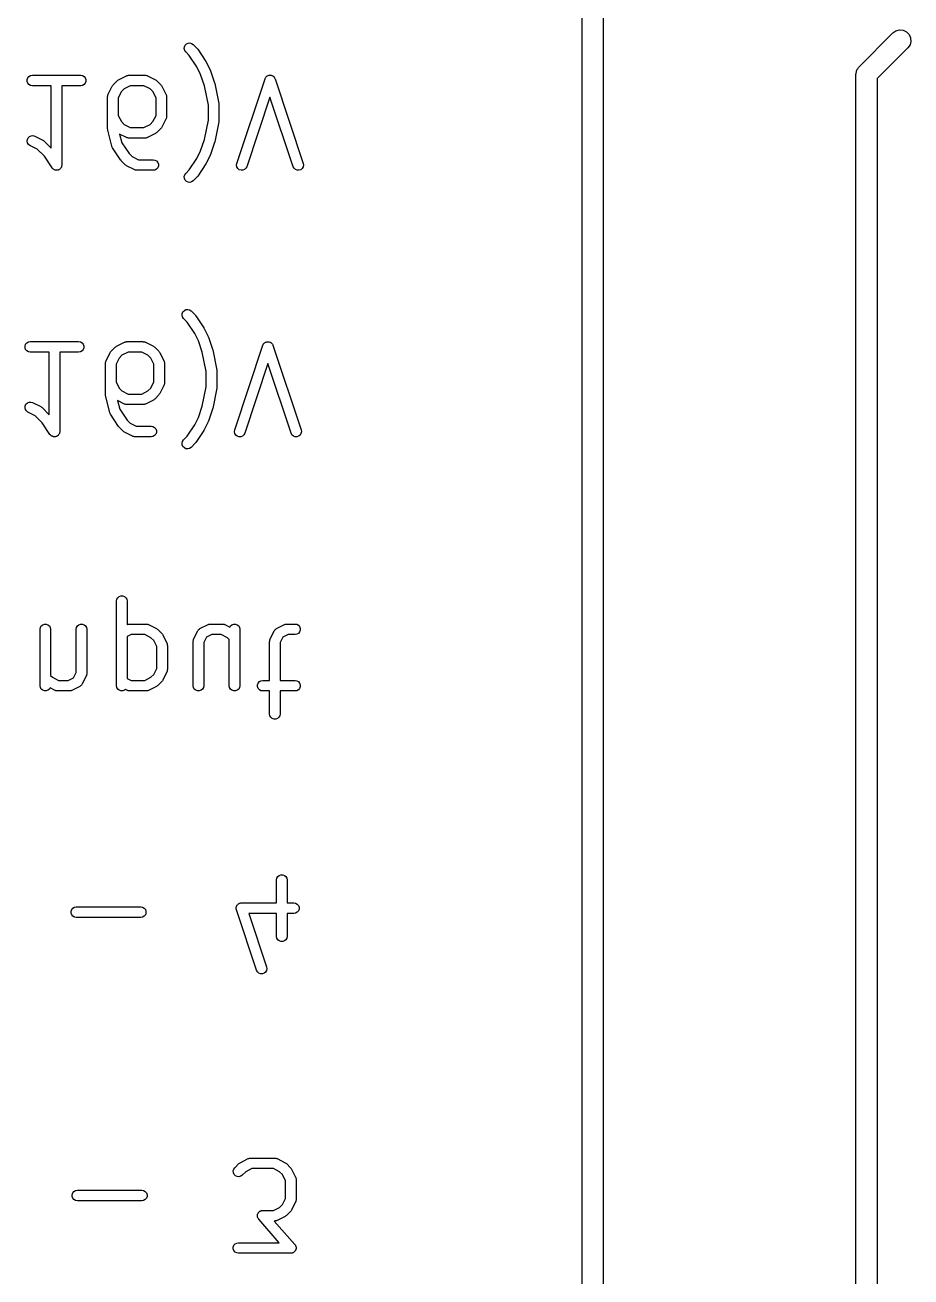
# Model space of a CAD drawing. Extents: x 91.3 to 189.8, y -113.5 to -60.4.
# Drawn here: x 180.8 to 189.18, y -99.11 to -87.27 of the extents above; entities that cross this region are included whole.
import ezdxf

# ---------------------------------------------------------------- set-up
doc = ezdxf.new("R2010")
doc.units = 0
doc.header["$MEASUREMENT"] = 0
doc.layers.add('BLACK', color=7, linetype='CONTINUOUS')

msp = doc.modelspace()

# ---------------------------------------------------------------- linework, layer by layer
at = {"layer": 'Black'}
for p, q in [((186.07, -104.8), (186.07, -68.69)), ((186.27, -68.79), (186.27, -104.7)), ((188.689, -87.6693), (189.009, -87.3493)), ((189.009, -87.3493), (189.038, -87.3294)), ((189.038, -87.3294), (189.071, -87.3204)), ((189.071, -87.3204), (189.106, -87.3234)), ((189.106, -87.3234), (189.137, -87.3381)), ((189.137, -87.3381), (189.162, -87.3626)), ((189.162, -87.3626), (189.177, -87.3941)), ((182.305, -87.4977), (182.307, -87.4804)), ((182.307, -87.4804), (182.314, -87.4647)), ((182.314, -87.4647), (182.327, -87.4524)), ((182.327, -87.4524), (182.342, -87.445)), ((182.342, -87.445), (182.36, -87.4435)), ((182.36, -87.4435), (182.376, -87.448)), ((182.376, -87.448), (182.391, -87.458)), ((182.391, -87.458), (182.429, -87.4961)), ((189.171, -87.4623), (189.151, -87.4907)), ((189.18, -87.4287), (189.171, -87.4623)), ((189.177, -87.3941), (189.18, -87.4287)), ((182.31, -87.5145), (182.305, -87.4977)), ((182.32, -87.5287), (182.31, -87.5145)), ((182.354, -87.5633), (182.32, -87.5287)), ((182.426, -87.6709), (182.354, -87.5633)), ((182.429, -87.4961), (182.432, -87.5001)), ((182.432, -87.5001), (182.435, -87.5037)), ((182.435, -87.5037), (182.511, -87.618)), ((189.151, -87.4907), (188.86, -87.7814)), ((182.461, -87.7411), (182.426, -87.6709)), ((182.511, -87.618), (182.512, -87.6208)), ((182.512, -87.6208), (182.514, -87.6234)), ((182.514, -87.6234), (182.552, -87.6995)), ((182.552, -87.6995), (182.553, -87.703)), ((182.553, -87.703), (182.555, -87.7061)), ((182.555, -87.7061), (182.593, -87.8204)), ((188.664, -87.7187), (188.666, -87.7058)), ((188.666, -87.7058), (188.668, -87.702)), ((188.668, -87.702), (188.669, -87.6977)), ((188.669, -87.6977), (188.677, -87.687)), ((188.677, -87.687), (188.683, -87.6757)), ((188.683, -87.6757), (188.687, -87.6729)), ((188.687, -87.6729), (188.689, -87.6693)), ((180.82, -87.7894), (180.826, -87.7731)), ((180.82, -87.8068), (180.82, -87.7894)), ((180.826, -87.8231), (180.82, -87.8068)), ((180.826, -87.7731), (180.837, -87.7598)), ((180.837, -87.8364), (180.826, -87.8231)), ((180.837, -87.7598), (180.852, -87.7511)), ((180.852, -87.8451), (180.837, -87.8364)), ((180.852, -87.7511), (180.87, -87.7481)), ((180.87, -87.7481), (181.327, -87.7481)), ((181.327, -87.7481), (181.344, -87.7511)), ((181.344, -87.7511), (181.359, -87.7598)), ((181.359, -87.8364), (181.344, -87.8451)), ((181.359, -87.7598), (181.37, -87.7731)), ((181.37, -87.8231), (181.359, -87.8364)), ((181.37, -87.7731), (181.376, -87.7894)), ((181.376, -87.8068), (181.37, -87.8231)), ((181.376, -87.7894), (181.376, -87.8068)), ((181.634, -87.8389), (181.672, -87.8008)), ((181.672, -87.8008), (181.679, -87.7962)), ((181.679, -87.7962), (181.685, -87.7915)), ((181.685, -87.7915), (181.761, -87.7534)), ((181.761, -87.7534), (181.764, -87.7526)), ((181.764, -87.7526), (181.767, -87.7511)), ((181.767, -87.7511), (181.772, -87.7501)), ((181.772, -87.7501), (181.778, -87.7484)), ((181.778, -87.7484), (181.781, -87.7486)), ((181.781, -87.7486), (181.784, -87.7481)), ((181.784, -87.7481), (181.936, -87.7481)), ((181.936, -87.7481), (181.939, -87.7486)), ((181.939, -87.7486), (181.942, -87.7484)), ((181.942, -87.7484), (181.948, -87.7501)), ((181.948, -87.7501), (181.953, -87.7511)), ((181.953, -87.7511), (181.956, -87.7526)), ((181.956, -87.7526), (181.959, -87.7534)), ((181.959, -87.7534), (182.035, -87.7915)), ((182.035, -87.7915), (182.041, -87.7962)), ((182.041, -87.7962), (182.048, -87.8008)), ((182.048, -87.8008), (182.086, -87.8389)), ((182.497, -87.849), (182.461, -87.7411)), ((182.593, -87.8204), (182.594, -87.8235)), ((182.594, -87.8235), (182.595, -87.8264)), ((182.595, -87.8264), (182.633, -88.0169)), ((182.803, -88.5823), (183.07, -87.7823)), ((183.07, -87.7811), (183.071, -87.7797)), ((183.07, -87.7823), (183.07, -87.7811)), ((183.071, -87.7797), (183.074, -87.7735)), ((183.074, -87.7735), (183.078, -87.767)), ((183.078, -87.767), (183.079, -87.7661)), ((183.079, -87.7661), (183.08, -87.7649)), ((183.08, -87.7649), (183.085, -87.7604)), ((183.085, -87.7604), (183.091, -87.7555)), ((183.091, -87.7555), (183.092, -87.755)), ((183.092, -87.755), (183.093, -87.7541)), ((183.093, -87.7541), (183.1, -87.7518)), ((183.1, -87.7518), (183.107, -87.7491)), ((183.107, -87.7491), (183.108, -87.7491)), ((183.108, -87.7491), (183.11, -87.7486)), ((183.11, -87.7486), (183.117, -87.7488)), ((183.117, -87.7488), (183.124, -87.7486)), ((183.124, -87.7486), (183.126, -87.7491)), ((183.126, -87.7491), (183.127, -87.7491)), ((183.127, -87.7491), (183.134, -87.7518)), ((183.134, -87.7518), (183.141, -87.7541)), ((183.141, -87.7541), (183.142, -87.755)), ((183.142, -87.755), (183.143, -87.7555)), ((183.143, -87.7555), (183.149, -87.7604)), ((183.149, -87.7604), (183.155, -87.7649)), ((183.155, -87.7649), (183.155, -87.7661)), ((183.155, -87.7661), (183.156, -87.767)), ((183.156, -87.767), (183.16, -87.7735)), ((183.16, -87.7735), (183.164, -87.7797)), ((183.164, -87.7797), (183.164, -87.7811)), ((183.164, -87.7811), (183.165, -87.7823)), ((183.165, -87.7823), (183.431, -88.5823)), ((188.66, -87.7313), (188.664, -87.7187)), ((188.661, -87.7357), (188.66, -87.7313)), ((188.66, -87.74), (188.661, -87.7357)), ((188.66, -104.7), (188.66, -87.74)), ((188.86, -87.7814), (188.86, -104.8)), ((180.87, -87.8481), (180.852, -87.8451)), ((181.048, -87.8481), (180.87, -87.8481)), ((181.048, -88.4393), (181.048, -87.8481)), ((181.327, -87.8481), (181.148, -87.8481)), ((181.148, -87.8481), (181.148, -88.5981)), ((181.344, -87.8451), (181.327, -87.8481)), ((181.581, -87.9505), (181.582, -87.9476)), ((181.581, -88.2552), (181.581, -87.9505)), ((181.582, -87.9448), (181.583, -87.9391)), ((181.582, -87.9476), (181.582, -87.9448)), ((181.583, -87.9391), (181.584, -87.9334)), ((181.584, -87.9334), (181.586, -87.9309)), ((181.586, -87.9309), (181.587, -87.9281)), ((181.587, -87.9281), (181.625, -87.8519)), ((181.625, -87.8519), (181.63, -87.8455)), ((181.63, -87.8455), (181.634, -87.8389)), ((181.711, -87.9039), (181.681, -87.9623)), ((181.737, -87.8773), (181.711, -87.9039)), ((181.796, -87.8481), (181.737, -87.8773)), ((181.924, -87.8481), (181.796, -87.8481)), ((181.983, -87.8773), (181.924, -87.8481)), ((182.009, -87.9039), (181.983, -87.8773)), ((182.039, -87.9623), (182.009, -87.9039)), ((182.086, -87.8389), (182.09, -87.8455)), ((182.09, -87.8455), (182.095, -87.8519)), ((182.095, -87.8519), (182.133, -87.9281)), ((182.133, -87.9281), (182.134, -87.9309)), ((182.134, -87.9309), (182.136, -87.9334)), ((182.136, -87.9334), (182.137, -87.9391)), ((182.137, -87.9391), (182.138, -87.9448)), ((182.138, -87.9448), (182.138, -87.9476)), ((182.138, -87.9476), (182.139, -87.9505)), ((182.139, -87.9505), (182.139, -88.141)), ((182.534, -88.0316), (182.497, -87.849)), ((181.681, -87.9623), (181.681, -88.1291)), ((182.039, -88.1291), (182.039, -87.9623)), ((182.534, -88.1741), (182.534, -88.0316)), ((182.633, -88.0169), (182.633, -88.0218)), ((182.633, -88.0218), (182.634, -88.0267)), ((182.634, -88.0267), (182.634, -88.179)), ((183.117, -87.9562), (182.898, -88.6139)), ((183.336, -88.6139), (183.117, -87.9562)), ((181.681, -88.1291), (181.711, -88.1875)), ((181.711, -88.1875), (181.737, -88.2141)), ((181.983, -88.2141), (182.009, -88.1875)), ((182.009, -88.1875), (182.039, -88.1291)), ((182.133, -88.1633), (182.095, -88.2395)), ((182.134, -88.1605), (182.133, -88.1633)), ((182.136, -88.1581), (182.134, -88.1605)), ((182.137, -88.1523), (182.136, -88.1581)), ((182.138, -88.1467), (182.137, -88.1523)), ((182.139, -88.141), (182.138, -88.1438)), ((182.138, -88.1438), (182.138, -88.1467)), ((182.497, -88.3567), (182.534, -88.1741)), ((182.633, -88.1889), (182.595, -88.3793)), ((182.634, -88.179), (182.633, -88.1839)), ((182.633, -88.1839), (182.633, -88.1889)), ((181.582, -88.2613), (181.581, -88.2552)), ((181.583, -88.2674), (181.582, -88.2613)), ((181.621, -88.4197), (181.583, -88.2674)), ((181.761, -88.3381), (181.695, -88.305)), ((181.695, -88.305), (181.716, -88.3871)), ((181.737, -88.2141), (181.796, -88.2433)), ((181.796, -88.2433), (181.924, -88.2433)), ((181.924, -88.2433), (181.983, -88.2141)), ((182.035, -88.3), (181.959, -88.3381)), ((182.041, -88.2952), (182.035, -88.3)), ((182.048, -88.2906), (182.041, -88.2952)), ((182.086, -88.2525), (182.048, -88.2906)), ((182.09, -88.2459), (182.086, -88.2525)), ((182.095, -88.2395), (182.09, -88.2459)), ((180.82, -88.3725), (180.822, -88.3553)), ((180.824, -88.3894), (180.82, -88.3725)), ((180.822, -88.3553), (180.829, -88.3397)), ((180.833, -88.4039), (180.824, -88.3894)), ((180.829, -88.3397), (180.842, -88.3278)), ((180.847, -88.4142), (180.833, -88.4039)), ((180.842, -88.3278), (180.858, -88.3209)), ((180.916, -88.4487), (180.847, -88.4142)), ((180.858, -88.3209), (180.875, -88.3199)), ((180.875, -88.3199), (180.892, -88.3248)), ((180.892, -88.3248), (180.968, -88.3629)), ((180.968, -88.3629), (180.975, -88.3677)), ((180.975, -88.3677), (180.981, -88.3723)), ((180.981, -88.3723), (181.048, -88.4393)), ((181.625, -88.4276), (181.621, -88.4197)), ((181.628, -88.4354), (181.625, -88.4276)), ((181.716, -88.3871), (181.785, -88.4901)), ((181.764, -88.3389), (181.761, -88.3381)), ((181.767, -88.3403), (181.764, -88.3389)), ((181.772, -88.3413), (181.767, -88.3403)), ((181.778, -88.343), (181.772, -88.3413)), ((181.781, -88.3428), (181.778, -88.343)), ((181.784, -88.3433), (181.781, -88.3428)), ((181.936, -88.3433), (181.784, -88.3433)), ((181.939, -88.3428), (181.936, -88.3433)), ((181.942, -88.343), (181.939, -88.3428)), ((181.948, -88.3413), (181.942, -88.343)), ((181.953, -88.3403), (181.948, -88.3413)), ((181.956, -88.3389), (181.953, -88.3403)), ((181.959, -88.3381), (181.956, -88.3389)), ((182.461, -88.4646), (182.497, -88.3567)), ((182.593, -88.3853), (182.555, -88.4996)), ((182.594, -88.3822), (182.593, -88.3853)), ((182.595, -88.3793), (182.594, -88.3822)), ((180.983, -88.5157), (180.916, -88.4487)), ((181.056, -88.6258), (180.983, -88.5157)), ((181.704, -88.5496), (181.628, -88.4354)), ((181.785, -88.4901), (181.813, -88.5189)), ((181.813, -88.5189), (181.872, -88.5481)), ((182.354, -88.6424), (182.426, -88.5349)), ((182.426, -88.5349), (182.461, -88.4646)), ((182.552, -88.5062), (182.514, -88.5824)), ((182.553, -88.5028), (182.552, -88.5062)), ((182.555, -88.4996), (182.553, -88.5028)), ((181.058, -88.6278), (181.056, -88.6258)), ((181.06, -88.6302), (181.058, -88.6278)), ((181.064, -88.6341), (181.06, -88.6302)), ((181.068, -88.6384), (181.064, -88.6341)), ((181.071, -88.6396), (181.068, -88.6384)), ((181.073, -88.6414), (181.071, -88.6396)), ((181.079, -88.6434), (181.073, -88.6414)), ((181.084, -88.6461), (181.079, -88.6434)), ((181.087, -88.6464), (181.084, -88.6461)), ((181.089, -88.6473), (181.087, -88.6464)), ((181.095, -88.6473), (181.089, -88.6473)), ((181.101, -88.648), (181.095, -88.6473)), ((181.104, -88.6473), (181.101, -88.648)), ((181.107, -88.6473), (181.104, -88.6473)), ((181.112, -88.6453), (181.107, -88.6473)), ((181.118, -88.6439), (181.112, -88.6453)), ((181.12, -88.6423), (181.118, -88.6439)), ((181.123, -88.6414), (181.12, -88.6423)), ((181.128, -88.6376), (181.123, -88.6414)), ((181.133, -88.6342), (181.128, -88.6376)), ((181.134, -88.632), (181.133, -88.6342)), ((181.136, -88.6302), (181.134, -88.632)), ((181.139, -88.6251), (181.136, -88.6302)), ((181.143, -88.6203), (181.139, -88.6251)), ((181.144, -88.6176), (181.143, -88.6203)), ((181.145, -88.6152), (181.144, -88.6176)), ((181.146, -88.6093), (181.145, -88.6152)), ((181.148, -88.6036), (181.146, -88.6093)), ((181.148, -88.5981), (181.148, -88.6008)), ((181.148, -88.6008), (181.148, -88.6036)), ((181.708, -88.5532), (181.704, -88.5496)), ((181.71, -88.5573), (181.708, -88.5532)), ((181.748, -88.5954), (181.71, -88.5573)), ((181.755, -88.5999), (181.748, -88.5954)), ((181.761, -88.6047), (181.755, -88.5999)), ((181.838, -88.6428), (181.761, -88.6047)), ((181.84, -88.6436), (181.838, -88.6428)), ((181.843, -88.6451), (181.84, -88.6436)), ((181.849, -88.6461), (181.843, -88.6451)), ((181.854, -88.6478), (181.849, -88.6461)), ((181.857, -88.6476), (181.854, -88.6478)), ((181.86, -88.6481), (181.857, -88.6476)), ((182.012, -88.6481), (181.86, -88.6481)), ((181.872, -88.5481), (182.012, -88.5481)), ((182.012, -88.5481), (182.029, -88.5511)), ((182.029, -88.6451), (182.012, -88.6481)), ((182.029, -88.5511), (182.045, -88.5598)), ((182.045, -88.6364), (182.029, -88.6451)), ((182.045, -88.5598), (182.056, -88.5731)), ((182.056, -88.6231), (182.045, -88.6364)), ((182.056, -88.5731), (182.062, -88.5894)), ((182.062, -88.6068), (182.056, -88.6231)), ((182.062, -88.5894), (182.062, -88.6068)), ((182.32, -88.677), (182.354, -88.6424)), ((182.511, -88.5877), (182.435, -88.702)), ((182.512, -88.5849), (182.511, -88.5877)), ((182.514, -88.5824), (182.512, -88.5849)), ((182.8, -88.5995), (182.803, -88.5823)), ((182.804, -88.6165), (182.8, -88.5995)), ((182.813, -88.6313), (182.804, -88.6165)), ((182.827, -88.6421), (182.813, -88.6313)), ((182.843, -88.6476), (182.827, -88.6421)), ((182.861, -88.6471), (182.843, -88.6476)), ((182.877, -88.6407), (182.861, -88.6471)), ((182.89, -88.6292), (182.877, -88.6407)), ((182.898, -88.6139), (182.89, -88.6292)), ((183.345, -88.6292), (183.336, -88.6139)), ((183.358, -88.6407), (183.345, -88.6292)), ((183.374, -88.6471), (183.358, -88.6407)), ((183.391, -88.6476), (183.374, -88.6471)), ((183.408, -88.6421), (183.391, -88.6476)), ((183.421, -88.6313), (183.408, -88.6421)), ((183.43, -88.6165), (183.421, -88.6313)), ((183.434, -88.5995), (183.43, -88.6165)), ((183.431, -88.5823), (183.434, -88.5995)), ((182.305, -88.708), (182.31, -88.6912)), ((182.307, -88.7253), (182.305, -88.708)), ((182.314, -88.7411), (182.307, -88.7253)), ((182.31, -88.6912), (182.32, -88.677)), ((182.327, -88.7533), (182.314, -88.7411)), ((182.342, -88.7607), (182.327, -88.7533)), ((182.36, -88.7622), (182.342, -88.7607)), ((182.376, -88.7577), (182.36, -88.7622)), ((182.391, -88.7477), (182.376, -88.7577)), ((182.429, -88.7096), (182.391, -88.7477)), ((182.432, -88.7056), (182.429, -88.7096)), ((182.435, -88.702), (182.432, -88.7056)), ((182.307, -89.9724), (182.322, -89.965)), ((182.322, -89.965), (182.34, -89.9635)), ((182.34, -89.9635), (182.356, -89.968)), ((182.285, -90.0177), (182.287, -90.0004)), ((182.29, -90.0345), (182.285, -90.0177)), ((182.287, -90.0004), (182.294, -89.9847)), ((182.3, -90.0487), (182.29, -90.0345)), ((182.294, -89.9847), (182.307, -89.9724)), ((182.334, -90.0833), (182.3, -90.0487)), ((182.406, -90.1909), (182.334, -90.0833)), ((182.356, -89.968), (182.371, -89.978)), ((182.371, -89.978), (182.409, -90.0161)), ((182.409, -90.0161), (182.412, -90.0201)), ((182.412, -90.0201), (182.415, -90.0237)), ((182.415, -90.0237), (182.491, -90.138)), ((182.441, -90.2611), (182.406, -90.1909)), ((182.491, -90.138), (182.492, -90.1408)), ((182.492, -90.1408), (182.494, -90.1434)), ((182.494, -90.1434), (182.532, -90.2195)), ((180.8, -90.3094), (180.806, -90.2931)), ((180.8, -90.3268), (180.8, -90.3094)), ((180.806, -90.2931), (180.817, -90.2798)), ((180.817, -90.2798), (180.832, -90.2711)), ((180.832, -90.2711), (180.85, -90.2681)), ((180.85, -90.2681), (181.307, -90.2681)), ((181.307, -90.2681), (181.324, -90.2711)), ((181.324, -90.2711), (181.339, -90.2798)), ((181.339, -90.2798), (181.35, -90.2931)), ((181.35, -90.2931), (181.356, -90.3094)), ((181.356, -90.3094), (181.356, -90.3268)), ((181.614, -90.3589), (181.652, -90.3208)), ((181.652, -90.3208), (181.659, -90.3162)), ((181.659, -90.3162), (181.665, -90.3115)), ((181.665, -90.3115), (181.741, -90.2734)), ((181.741, -90.2734), (181.744, -90.2726)), ((181.744, -90.2726), (181.747, -90.2711)), ((181.747, -90.2711), (181.752, -90.2701)), ((181.752, -90.2701), (181.758, -90.2684)), ((181.758, -90.2684), (181.761, -90.2686)), ((181.761, -90.2686), (181.764, -90.2681)), ((181.764, -90.2681), (181.916, -90.2681)), ((181.916, -90.2681), (181.919, -90.2686)), ((181.919, -90.2686), (181.922, -90.2684)), ((181.922, -90.2684), (181.928, -90.2701)), ((181.928, -90.2701), (181.933, -90.2711)), ((181.933, -90.2711), (181.936, -90.2726)), ((181.936, -90.2726), (181.939, -90.2734)), ((181.939, -90.2734), (182.015, -90.3115)), ((182.015, -90.3115), (182.021, -90.3162)), ((182.021, -90.3162), (182.028, -90.3208)), ((182.028, -90.3208), (182.066, -90.3589)), ((182.477, -90.369), (182.441, -90.2611)), ((182.532, -90.2195), (182.533, -90.223)), ((182.533, -90.223), (182.535, -90.2261)), ((182.535, -90.2261), (182.573, -90.3404)), ((182.783, -91.1023), (183.05, -90.3023)), ((183.05, -90.3011), (183.051, -90.2997)), ((183.05, -90.3023), (183.05, -90.3011)), ((183.051, -90.2997), (183.054, -90.2935)), ((183.054, -90.2935), (183.058, -90.287)), ((183.058, -90.287), (183.059, -90.2861)), ((183.059, -90.2861), (183.06, -90.2849)), ((183.06, -90.2849), (183.065, -90.2804)), ((183.065, -90.2804), (183.071, -90.2755)), ((183.071, -90.2755), (183.072, -90.275)), ((183.072, -90.275), (183.073, -90.2741)), ((183.073, -90.2741), (183.08, -90.2718)), ((183.08, -90.2718), (183.087, -90.2691)), ((183.087, -90.2691), (183.088, -90.2691)), ((183.088, -90.2691), (183.09, -90.2686)), ((183.09, -90.2686), (183.097, -90.2688)), ((183.097, -90.2688), (183.104, -90.2686)), ((183.104, -90.2686), (183.106, -90.2691)), ((183.106, -90.2691), (183.107, -90.2691)), ((183.107, -90.2691), (183.114, -90.2718)), ((183.114, -90.2718), (183.121, -90.2741)), ((183.121, -90.2741), (183.122, -90.275)), ((183.122, -90.275), (183.123, -90.2755)), ((183.123, -90.2755), (183.129, -90.2804)), ((183.129, -90.2804), (183.135, -90.2849)), ((183.135, -90.2849), (183.135, -90.2861)), ((183.135, -90.2861), (183.136, -90.287)), ((183.136, -90.287), (183.14, -90.2935)), ((183.14, -90.2935), (183.144, -90.2997)), ((183.144, -90.2997), (183.144, -90.3011)), ((183.144, -90.3011), (183.145, -90.3023)), ((183.145, -90.3023), (183.411, -91.1023)), ((180.806, -90.3431), (180.8, -90.3268)), ((180.817, -90.3564), (180.806, -90.3431)), ((180.832, -90.3651), (180.817, -90.3564)), ((180.85, -90.3681), (180.832, -90.3651)), ((181.028, -90.3681), (180.85, -90.3681)), ((181.028, -90.9593), (181.028, -90.3681)), ((181.307, -90.3681), (181.128, -90.3681)), ((181.128, -90.3681), (181.128, -91.1181)), ((181.324, -90.3651), (181.307, -90.3681)), ((181.339, -90.3564), (181.324, -90.3651)), ((181.35, -90.3431), (181.339, -90.3564)), ((181.356, -90.3268), (181.35, -90.3431)), ((181.567, -90.4481), (181.605, -90.3719)), ((181.605, -90.3719), (181.61, -90.3655)), ((181.61, -90.3655), (181.614, -90.3589)), ((181.691, -90.4239), (181.661, -90.4823)), ((181.717, -90.3973), (181.691, -90.4239)), ((181.776, -90.3681), (181.717, -90.3973)), ((181.904, -90.3681), (181.776, -90.3681)), ((181.963, -90.3973), (181.904, -90.3681)), ((181.989, -90.4239), (181.963, -90.3973)), ((182.019, -90.4823), (181.989, -90.4239)), ((182.066, -90.3589), (182.07, -90.3655)), ((182.07, -90.3655), (182.075, -90.3719)), ((182.075, -90.3719), (182.113, -90.4481)), ((182.514, -90.5516), (182.477, -90.369)), ((182.573, -90.3404), (182.574, -90.3435)), ((182.574, -90.3435), (182.575, -90.3464)), ((182.575, -90.3464), (182.613, -90.5369)), ((181.561, -90.4705), (181.562, -90.4676)), ((181.561, -90.7752), (181.561, -90.4705)), ((181.562, -90.4648), (181.563, -90.4591)), ((181.562, -90.4676), (181.562, -90.4648)), ((181.563, -90.4591), (181.564, -90.4534)), ((181.564, -90.4534), (181.566, -90.4509)), ((181.566, -90.4509), (181.567, -90.4481)), ((181.661, -90.4823), (181.661, -90.6491)), ((182.019, -90.6491), (182.019, -90.4823)), ((182.113, -90.4481), (182.114, -90.4509)), ((182.114, -90.4509), (182.116, -90.4534)), ((182.116, -90.4534), (182.117, -90.4591)), ((182.117, -90.4591), (182.118, -90.4648)), ((182.118, -90.4648), (182.118, -90.4676)), ((182.118, -90.4676), (182.119, -90.4705)), ((182.119, -90.4705), (182.119, -90.661)), ((182.514, -90.6941), (182.514, -90.5516)), ((182.613, -90.5369), (182.613, -90.5418)), ((182.613, -90.5418), (182.614, -90.5467)), ((182.614, -90.5467), (182.614, -90.699)), ((183.097, -90.4762), (182.878, -91.1339)), ((183.316, -91.1339), (183.097, -90.4762)), ((181.661, -90.6491), (181.691, -90.7075)), ((181.989, -90.7075), (182.019, -90.6491)), ((182.116, -90.6781), (182.114, -90.6805)), ((182.117, -90.6723), (182.116, -90.6781)), ((182.118, -90.6667), (182.117, -90.6723)), ((182.119, -90.661), (182.118, -90.6638)), ((182.118, -90.6638), (182.118, -90.6667)), ((181.562, -90.7813), (181.561, -90.7752)), ((181.563, -90.7874), (181.562, -90.7813)), ((181.601, -90.9397), (181.563, -90.7874)), ((181.691, -90.7075), (181.717, -90.7341)), ((181.717, -90.7341), (181.776, -90.7633)), ((181.776, -90.7633), (181.904, -90.7633)), ((181.904, -90.7633), (181.963, -90.7341)), ((181.963, -90.7341), (181.989, -90.7075)), ((182.066, -90.7725), (182.028, -90.8106)), ((182.07, -90.7659), (182.066, -90.7725)), ((182.075, -90.7595), (182.07, -90.7659)), ((182.113, -90.6833), (182.075, -90.7595)), ((182.114, -90.6805), (182.113, -90.6833)), ((182.477, -90.8767), (182.514, -90.6941)), ((182.613, -90.7089), (182.575, -90.8993)), ((182.614, -90.699), (182.613, -90.7039)), ((182.613, -90.7039), (182.613, -90.7089)), ((180.8, -90.8925), (180.802, -90.8753)), ((180.804, -90.9094), (180.8, -90.8925)), ((180.802, -90.8753), (180.809, -90.8597)), ((180.813, -90.9239), (180.804, -90.9094)), ((180.809, -90.8597), (180.822, -90.8478)), ((180.822, -90.8478), (180.838, -90.8409)), ((180.838, -90.8409), (180.855, -90.8399)), ((180.855, -90.8399), (180.872, -90.8448)), ((180.872, -90.8448), (180.948, -90.8829)), ((180.948, -90.8829), (180.955, -90.8877)), ((180.955, -90.8877), (180.961, -90.8923)), ((180.961, -90.8923), (181.028, -90.9593)), ((181.741, -90.8581), (181.675, -90.825)), ((181.675, -90.825), (181.696, -90.9071)), ((181.696, -90.9071), (181.765, -91.0101)), ((181.744, -90.8589), (181.741, -90.8581)), ((181.747, -90.8603), (181.744, -90.8589)), ((181.752, -90.8613), (181.747, -90.8603)), ((181.758, -90.863), (181.752, -90.8613)), ((181.761, -90.8628), (181.758, -90.863)), ((181.764, -90.8633), (181.761, -90.8628)), ((181.916, -90.8633), (181.764, -90.8633)), ((181.919, -90.8628), (181.916, -90.8633)), ((181.922, -90.863), (181.919, -90.8628)), ((181.928, -90.8613), (181.922, -90.863)), ((181.933, -90.8603), (181.928, -90.8613)), ((181.936, -90.8589), (181.933, -90.8603)), ((181.939, -90.8581), (181.936, -90.8589)), ((182.015, -90.82), (181.939, -90.8581)), ((182.021, -90.8152), (182.015, -90.82)), ((182.028, -90.8106), (182.021, -90.8152)), ((182.441, -90.9846), (182.477, -90.8767)), ((182.573, -90.9053), (182.535, -91.0196)), ((182.574, -90.9022), (182.573, -90.9053)), ((182.575, -90.8993), (182.574, -90.9022)), ((180.827, -90.9342), (180.813, -90.9239)), ((180.896, -90.9687), (180.827, -90.9342)), ((180.963, -91.0357), (180.896, -90.9687)), ((181.605, -90.9476), (181.601, -90.9397)), ((181.608, -90.9554), (181.605, -90.9476)), ((181.684, -91.0696), (181.608, -90.9554)), ((181.765, -91.0101), (181.793, -91.0389)), ((182.406, -91.0549), (182.441, -90.9846)), ((182.532, -91.0262), (182.494, -91.1024)), ((182.533, -91.0228), (182.532, -91.0262)), ((182.535, -91.0196), (182.533, -91.0228)), ((181.036, -91.1458), (180.963, -91.0357)), ((181.038, -91.1478), (181.036, -91.1458)), ((181.04, -91.1502), (181.038, -91.1478)), ((181.044, -91.1541), (181.04, -91.1502)), ((181.116, -91.1502), (181.114, -91.152)), ((181.119, -91.1451), (181.116, -91.1502)), ((181.123, -91.1403), (181.119, -91.1451)), ((181.124, -91.1376), (181.123, -91.1403)), ((181.125, -91.1352), (181.124, -91.1376)), ((181.126, -91.1293), (181.125, -91.1352)), ((181.128, -91.1236), (181.126, -91.1293)), ((181.128, -91.1181), (181.128, -91.1208)), ((181.128, -91.1208), (181.128, -91.1236)), ((181.688, -91.0732), (181.684, -91.0696)), ((181.69, -91.0773), (181.688, -91.0732)), ((181.728, -91.1154), (181.69, -91.0773)), ((181.735, -91.12), (181.728, -91.1154)), ((181.741, -91.1247), (181.735, -91.12)), ((181.818, -91.1628), (181.741, -91.1247)), ((181.793, -91.0389), (181.852, -91.0681)), ((181.852, -91.0681), (181.992, -91.0681)), ((181.992, -91.0681), (182.009, -91.0711)), ((182.009, -91.0711), (182.025, -91.0798)), ((182.025, -91.0798), (182.036, -91.0931)), ((182.036, -91.1431), (182.025, -91.1564)), ((182.036, -91.0931), (182.042, -91.1094)), ((182.042, -91.1268), (182.036, -91.1431)), ((182.042, -91.1094), (182.042, -91.1268)), ((182.334, -91.1624), (182.406, -91.0549)), ((182.491, -91.1077), (182.415, -91.222)), ((182.492, -91.1049), (182.491, -91.1077)), ((182.494, -91.1024), (182.492, -91.1049)), ((182.78, -91.1195), (182.783, -91.1023)), ((182.784, -91.1365), (182.78, -91.1195)), ((182.793, -91.1513), (182.784, -91.1365)), ((182.807, -91.1621), (182.793, -91.1513)), ((182.87, -91.1492), (182.857, -91.1607)), ((182.878, -91.1339), (182.87, -91.1492)), ((183.325, -91.1492), (183.316, -91.1339)), ((183.338, -91.1607), (183.325, -91.1492)), ((183.401, -91.1513), (183.388, -91.1621)), ((183.41, -91.1365), (183.401, -91.1513)), ((183.414, -91.1195), (183.41, -91.1365)), ((183.411, -91.1023), (183.414, -91.1195)), ((181.048, -91.1584), (181.044, -91.1541)), ((181.051, -91.1596), (181.048, -91.1584)), ((181.053, -91.1614), (181.051, -91.1596)), ((181.059, -91.1634), (181.053, -91.1614)), ((181.064, -91.1661), (181.059, -91.1634)), ((181.067, -91.1664), (181.064, -91.1661)), ((181.069, -91.1673), (181.067, -91.1664)), ((181.075, -91.1673), (181.069, -91.1673)), ((181.081, -91.168), (181.075, -91.1673)), ((181.084, -91.1673), (181.081, -91.168)), ((181.087, -91.1673), (181.084, -91.1673)), ((181.092, -91.1653), (181.087, -91.1673)), ((181.098, -91.1639), (181.092, -91.1653)), ((181.1, -91.1623), (181.098, -91.1639)), ((181.103, -91.1614), (181.1, -91.1623)), ((181.108, -91.1576), (181.103, -91.1614)), ((181.113, -91.1542), (181.108, -91.1576)), ((181.114, -91.152), (181.113, -91.1542)), ((181.82, -91.1636), (181.818, -91.1628)), ((181.823, -91.1651), (181.82, -91.1636)), ((181.829, -91.1661), (181.823, -91.1651)), ((181.834, -91.1678), (181.829, -91.1661)), ((181.837, -91.1676), (181.834, -91.1678)), ((181.84, -91.1681), (181.837, -91.1676)), ((181.992, -91.1681), (181.84, -91.1681)), ((182.009, -91.1651), (181.992, -91.1681)), ((182.025, -91.1564), (182.009, -91.1651)), ((182.285, -91.228), (182.29, -91.2112)), ((182.287, -91.2453), (182.285, -91.228)), ((182.294, -91.2611), (182.287, -91.2453)), ((182.29, -91.2112), (182.3, -91.197)), ((182.307, -91.2733), (182.294, -91.2611)), ((182.3, -91.197), (182.334, -91.1624)), ((182.371, -91.2677), (182.356, -91.2777)), ((182.409, -91.2296), (182.371, -91.2677)), ((182.412, -91.2256), (182.409, -91.2296)), ((182.415, -91.222), (182.412, -91.2256)), ((182.823, -91.1676), (182.807, -91.1621)), ((182.84, -91.1671), (182.823, -91.1676)), ((182.857, -91.1607), (182.84, -91.1671)), ((183.354, -91.1671), (183.338, -91.1607)), ((183.371, -91.1676), (183.354, -91.1671)), ((183.388, -91.1621), (183.371, -91.1676)), ((182.322, -91.2807), (182.307, -91.2733)), ((182.34, -91.2822), (182.322, -91.2807)), ((182.356, -91.2777), (182.34, -91.2822)), ((181.669, -92.7043), (181.677, -92.6893)), ((181.677, -92.6893), (181.691, -92.6781)), ((181.691, -92.6781), (181.707, -92.6722)), ((181.707, -92.6722), (181.724, -92.6722)), ((181.724, -92.6722), (181.741, -92.6781)), ((181.741, -92.6781), (181.754, -92.6893)), ((181.754, -92.6893), (181.763, -92.7043)), ((181.666, -92.7214), (181.669, -92.7043)), ((181.666, -93.5214), (181.666, -92.7214)), ((181.763, -92.7043), (181.766, -92.7214)), ((181.766, -92.7214), (181.766, -92.9453)), ((180.942, -92.9881), (180.945, -92.971)), ((180.942, -93.5214), (180.942, -92.9881)), ((180.945, -92.971), (180.954, -92.956)), ((180.954, -92.956), (180.967, -92.9448)), ((180.967, -92.9448), (180.983, -92.9389)), ((180.983, -92.9389), (181.001, -92.9389)), ((181.001, -92.9389), (181.017, -92.9448)), ((181.017, -92.9448), (181.03, -92.956)), ((181.03, -92.956), (181.039, -92.971)), ((181.039, -92.971), (181.042, -92.9881)), ((181.042, -92.9881), (181.042, -93.4245)), ((181.285, -92.9881), (181.288, -92.971)), ((181.285, -93.3953), (181.285, -92.9881)), ((181.288, -92.971), (181.296, -92.956)), ((181.296, -92.956), (181.31, -92.9448)), ((181.31, -92.9448), (181.326, -92.9389)), ((181.326, -92.9389), (181.343, -92.9389)), ((181.343, -92.9389), (181.36, -92.9448)), ((181.36, -92.9448), (181.373, -92.956)), ((181.373, -92.956), (181.382, -92.971)), ((181.382, -92.971), (181.385, -92.9881)), ((181.385, -92.9881), (181.385, -93.4071)), ((181.766, -92.9453), (181.77, -92.9434)), ((181.804, -93.0381), (181.766, -93.0571)), ((181.77, -92.9434), (181.772, -92.9426)), ((181.772, -92.9426), (181.775, -92.9411)), ((181.775, -92.9411), (181.781, -92.9401)), ((181.781, -92.9401), (181.786, -92.9384)), ((181.786, -92.9384), (181.789, -92.9386)), ((181.789, -92.9386), (181.792, -92.9381)), ((181.792, -92.9381), (181.944, -92.9381)), ((181.932, -93.0381), (181.804, -93.0381)), ((181.991, -93.0673), (181.932, -93.0381)), ((181.944, -92.9381), (181.947, -92.9386)), ((181.947, -92.9386), (181.95, -92.9384)), ((181.95, -92.9384), (181.956, -92.9401)), ((181.956, -92.9401), (181.961, -92.9411)), ((181.961, -92.9411), (181.964, -92.9426)), ((181.964, -92.9426), (181.967, -92.9434)), ((181.967, -92.9434), (182.043, -92.9815)), ((182.043, -92.9815), (182.049, -92.9862)), ((182.049, -92.9862), (182.056, -92.9908)), ((182.056, -92.9908), (182.094, -93.0289)), ((182.094, -93.0289), (182.099, -93.0355)), ((182.099, -93.0355), (182.103, -93.0419)), ((182.103, -93.0419), (182.141, -93.1181)), ((182.395, -93.08), (182.433, -93.0038)), ((182.433, -93.0038), (182.437, -92.9979)), ((182.437, -92.9979), (182.441, -92.9918)), ((182.441, -92.9918), (182.442, -92.991)), ((182.442, -92.991), (182.443, -92.9899)), ((182.443, -92.9899), (182.449, -92.9858)), ((182.449, -92.9858), (182.455, -92.9815)), ((182.455, -92.9815), (182.531, -92.9434)), ((182.566, -93.0381), (182.515, -93.0635)), ((182.531, -92.9434), (182.534, -92.9426)), ((182.534, -92.9426), (182.537, -92.9411)), ((182.537, -92.9411), (182.542, -92.9401)), ((182.542, -92.9401), (182.548, -92.9384)), ((182.548, -92.9384), (182.551, -92.9386)), ((182.551, -92.9386), (182.554, -92.9381)), ((182.554, -92.9381), (182.668, -92.9381)), ((182.656, -93.0381), (182.566, -93.0381)), ((182.715, -93.0673), (182.656, -93.0381)), ((182.668, -92.9381), (182.671, -92.9386)), ((182.671, -92.9386), (182.674, -92.9384)), ((182.674, -92.9384), (182.679, -92.9401)), ((182.679, -92.9401), (182.685, -92.9411)), ((182.685, -92.9411), (182.688, -92.9426)), ((182.688, -92.9426), (182.69, -92.9434)), ((182.69, -92.9434), (182.738, -92.967)), ((182.738, -92.967), (182.744, -92.956)), ((182.744, -92.956), (182.757, -92.9448)), ((182.757, -92.9448), (182.774, -92.9389)), ((182.774, -92.9389), (182.791, -92.9389)), ((182.791, -92.9389), (182.807, -92.9448)), ((182.807, -92.9448), (182.821, -92.956)), ((182.821, -92.956), (182.829, -92.971)), ((182.829, -92.971), (182.832, -92.9881)), ((182.832, -92.9881), (182.832, -93.5214)), ((183.119, -93.08), (183.157, -93.0038)), ((183.157, -93.0038), (183.161, -92.9979)), ((183.161, -92.9979), (183.165, -92.9918)), ((183.165, -92.9918), (183.166, -92.991)), ((183.166, -92.991), (183.167, -92.9899)), ((183.167, -92.9899), (183.173, -92.9858)), ((183.173, -92.9858), (183.179, -92.9815)), ((183.179, -92.9815), (183.255, -92.9434)), ((183.289, -93.0381), (183.239, -93.0635)), ((183.255, -92.9434), (183.258, -92.9426)), ((183.258, -92.9426), (183.261, -92.9411)), ((183.261, -92.9411), (183.266, -92.9401)), ((183.266, -92.9401), (183.272, -92.9384)), ((183.272, -92.9384), (183.275, -92.9386)), ((183.275, -92.9386), (183.278, -92.9381)), ((183.278, -92.9381), (183.354, -92.9381)), ((183.354, -93.0381), (183.289, -93.0381)), ((183.354, -92.9381), (183.371, -92.9411)), ((183.371, -93.0351), (183.354, -93.0381)), ((183.371, -92.9411), (183.386, -92.9498)), ((183.386, -93.0264), (183.371, -93.0351)), ((183.386, -92.9498), (183.397, -92.9631)), ((183.397, -93.0131), (183.386, -93.0264)), ((183.397, -92.9631), (183.403, -92.9794)), ((183.403, -92.9968), (183.397, -93.0131)), ((183.403, -92.9794), (183.403, -92.9968)), ((181.766, -93.0571), (181.766, -93.4524)), ((182.017, -93.0939), (181.991, -93.0673)), ((182.047, -93.1523), (182.017, -93.0939)), ((182.047, -93.3572), (182.047, -93.1523)), ((182.141, -93.1181), (182.142, -93.1209)), ((182.142, -93.1209), (182.144, -93.1234)), ((182.144, -93.1234), (182.145, -93.1291)), ((182.145, -93.1291), (182.146, -93.1348)), ((182.146, -93.1348), (182.146, -93.1376)), ((182.146, -93.1376), (182.147, -93.1405)), ((182.147, -93.1405), (182.147, -93.369)), ((182.39, -93.0967), (182.392, -93.0911)), ((182.39, -93.0995), (182.39, -93.0967)), ((182.39, -93.1024), (182.39, -93.0995)), ((182.39, -93.5214), (182.39, -93.1024)), ((182.392, -93.0911), (182.393, -93.0853)), ((182.393, -93.0853), (182.394, -93.0828)), ((182.394, -93.0828), (182.395, -93.08)), ((182.515, -93.0635), (182.49, -93.1142)), ((182.49, -93.1142), (182.49, -93.5214)), ((182.732, -93.085), (182.715, -93.0673)), ((182.732, -93.5214), (182.732, -93.085)), ((183.113, -93.1024), (183.114, -93.0995)), ((183.113, -93.4714), (183.113, -93.1024)), ((183.114, -93.0967), (183.115, -93.0911)), ((183.114, -93.0995), (183.114, -93.0967)), ((183.115, -93.0911), (183.116, -93.0853)), ((183.116, -93.0853), (183.118, -93.0828)), ((183.118, -93.0828), (183.119, -93.08)), ((183.239, -93.0635), (183.213, -93.1142)), ((183.213, -93.1142), (183.213, -93.4714)), ((181.259, -93.4461), (181.285, -93.3953)), ((182.017, -93.4156), (182.047, -93.3572)), ((182.141, -93.3914), (182.103, -93.4676)), ((182.142, -93.3886), (182.141, -93.3914)), ((182.144, -93.3861), (182.142, -93.3886)), ((182.145, -93.3804), (182.144, -93.3861)), ((182.146, -93.3748), (182.145, -93.3804)), ((182.147, -93.369), (182.146, -93.3719)), ((182.146, -93.3719), (182.146, -93.3748)), ((181.042, -93.4245), (181.06, -93.4422)), ((181.06, -93.4422), (181.118, -93.4714)), ((181.118, -93.4714), (181.209, -93.4714)), ((181.209, -93.4714), (181.259, -93.4461)), ((181.332, -93.5185), (181.331, -93.5196)), ((181.333, -93.5177), (181.332, -93.5185)), ((181.337, -93.5116), (181.333, -93.5177)), ((181.341, -93.5057), (181.337, -93.5116)), ((181.379, -93.4295), (181.341, -93.5057)), ((181.38, -93.4267), (181.379, -93.4295)), ((181.382, -93.4242), (181.38, -93.4267)), ((181.383, -93.4185), (181.382, -93.4242)), ((181.384, -93.4129), (181.383, -93.4185)), ((181.385, -93.4071), (181.384, -93.41)), ((181.384, -93.41), (181.384, -93.4129)), ((181.766, -93.4524), (181.804, -93.4714)), ((181.804, -93.4714), (181.932, -93.4714)), ((181.932, -93.4714), (181.991, -93.4422)), ((181.991, -93.4422), (182.017, -93.4156)), ((182.056, -93.5187), (182.049, -93.5233)), ((182.094, -93.4806), (182.056, -93.5187)), ((182.099, -93.474), (182.094, -93.4806)), ((182.103, -93.4676), (182.099, -93.474)), ((183, -93.5127), (183.006, -93.4964)), ((183, -93.5301), (183, -93.5127)), ((183.006, -93.4964), (183.017, -93.4831)), ((183.017, -93.4831), (183.032, -93.4744)), ((183.032, -93.4744), (183.049, -93.4714)), ((183.049, -93.4714), (183.113, -93.4714)), ((183.213, -93.4714), (183.354, -93.4714)), ((183.354, -93.4714), (183.371, -93.4744)), ((183.371, -93.4744), (183.386, -93.4831)), ((183.386, -93.4831), (183.397, -93.4964)), ((183.397, -93.4964), (183.403, -93.5127)), ((183.403, -93.5127), (183.403, -93.5301)), ((180.945, -93.5385), (180.942, -93.5214)), ((180.954, -93.5536), (180.945, -93.5385)), ((180.967, -93.5647), (180.954, -93.5536)), ((180.983, -93.5707), (180.967, -93.5647)), ((181.001, -93.5707), (180.983, -93.5707)), ((181.017, -93.5647), (181.001, -93.5707)), ((181.03, -93.5536), (181.017, -93.5647)), ((181.037, -93.5425), (181.03, -93.5536)), ((181.084, -93.5661), (181.037, -93.5425)), ((181.087, -93.567), (181.084, -93.5661)), ((181.089, -93.5684), (181.087, -93.567)), ((181.095, -93.5694), (181.089, -93.5684)), ((181.1, -93.5711), (181.095, -93.5694)), ((181.103, -93.5709), (181.1, -93.5711)), ((181.106, -93.5714), (181.103, -93.5709)), ((181.22, -93.5714), (181.106, -93.5714)), ((181.223, -93.5709), (181.22, -93.5714)), ((181.226, -93.5711), (181.223, -93.5709)), ((181.232, -93.5694), (181.226, -93.5711)), ((181.238, -93.5684), (181.232, -93.5694)), ((181.24, -93.567), (181.238, -93.5684)), ((181.243, -93.5661), (181.24, -93.567)), ((181.319, -93.5281), (181.243, -93.5661)), ((181.325, -93.5237), (181.319, -93.5281)), ((181.331, -93.5196), (181.325, -93.5237)), ((181.669, -93.5385), (181.666, -93.5214)), ((181.677, -93.5536), (181.669, -93.5385)), ((181.691, -93.5647), (181.677, -93.5536)), ((181.707, -93.5707), (181.691, -93.5647)), ((181.724, -93.5707), (181.707, -93.5707)), ((181.741, -93.5647), (181.724, -93.5707)), ((181.75, -93.5566), (181.741, -93.5647)), ((181.77, -93.5661), (181.75, -93.5566)), ((181.772, -93.567), (181.77, -93.5661)), ((181.775, -93.5684), (181.772, -93.567)), ((181.781, -93.5694), (181.775, -93.5684)), ((181.786, -93.5711), (181.781, -93.5694)), ((181.789, -93.5709), (181.786, -93.5711)), ((181.792, -93.5714), (181.789, -93.5709)), ((181.944, -93.5714), (181.792, -93.5714)), ((181.947, -93.5709), (181.944, -93.5714)), ((181.95, -93.5711), (181.947, -93.5709)), ((181.956, -93.5694), (181.95, -93.5711)), ((181.961, -93.5684), (181.956, -93.5694)), ((181.964, -93.567), (181.961, -93.5684)), ((181.967, -93.5661), (181.964, -93.567)), ((182.043, -93.5281), (181.967, -93.5661)), ((182.049, -93.5233), (182.043, -93.5281)), ((182.393, -93.5385), (182.39, -93.5214)), ((182.401, -93.5536), (182.393, -93.5385)), ((182.415, -93.5647), (182.401, -93.5536)), ((182.431, -93.5707), (182.415, -93.5647)), ((182.448, -93.5707), (182.431, -93.5707)), ((182.465, -93.5647), (182.448, -93.5707)), ((182.478, -93.5536), (182.465, -93.5647)), ((182.487, -93.5385), (182.478, -93.5536)), ((182.49, -93.5214), (182.487, -93.5385)), ((182.735, -93.5385), (182.732, -93.5214)), ((182.744, -93.5536), (182.735, -93.5385)), ((182.757, -93.5647), (182.744, -93.5536)), ((182.774, -93.5707), (182.757, -93.5647)), ((182.791, -93.5707), (182.774, -93.5707)), ((182.807, -93.5647), (182.791, -93.5707)), ((182.821, -93.5536), (182.807, -93.5647)), ((182.829, -93.5385), (182.821, -93.5536)), ((182.832, -93.5214), (182.829, -93.5385)), ((183.006, -93.5464), (183, -93.5301)), ((183.017, -93.5597), (183.006, -93.5464)), ((183.032, -93.5684), (183.017, -93.5597)), ((183.049, -93.5714), (183.032, -93.5684)), ((183.113, -93.5714), (183.049, -93.5714)), ((183.113, -93.7881), (183.113, -93.5714)), ((183.354, -93.5714), (183.213, -93.5714)), ((183.213, -93.5714), (183.213, -93.7881)), ((183.371, -93.5684), (183.354, -93.5714)), ((183.386, -93.5597), (183.371, -93.5684)), ((183.397, -93.5464), (183.386, -93.5597)), ((183.403, -93.5301), (183.397, -93.5464)), ((183.116, -93.8052), (183.113, -93.7881)), ((183.125, -93.8202), (183.116, -93.8052)), ((183.138, -93.8314), (183.125, -93.8202)), ((183.155, -93.8373), (183.138, -93.8314)), ((183.172, -93.8373), (183.155, -93.8373)), ((183.188, -93.8314), (183.172, -93.8373)), ((183.202, -93.8202), (183.188, -93.8314)), ((183.21, -93.8052), (183.202, -93.8202)), ((183.213, -93.7881), (183.21, -93.8052)), ((183.178, -95.3581), (183.181, -95.341)), ((183.178, -95.5748), (183.178, -95.3581)), ((183.181, -95.341), (183.19, -95.326)), ((183.19, -95.326), (183.203, -95.3148)), ((183.203, -95.3148), (183.219, -95.3089)), ((183.219, -95.3089), (183.237, -95.3089)), ((183.237, -95.3089), (183.253, -95.3148)), ((183.253, -95.3148), (183.266, -95.326)), ((183.266, -95.326), (183.275, -95.341)), ((183.275, -95.341), (183.278, -95.3581)), ((183.278, -95.3581), (183.278, -95.5748)), ((181.236, -95.6542), (181.242, -95.6379)), ((181.242, -95.6379), (181.253, -95.6246)), ((181.253, -95.6246), (181.268, -95.6159)), ((181.268, -95.6159), (181.285, -95.6129)), ((181.285, -95.6129), (181.895, -95.6129)), ((181.895, -95.6129), (181.912, -95.6159)), ((181.912, -95.6159), (181.927, -95.6246)), ((181.927, -95.6246), (181.938, -95.6379)), ((181.938, -95.6379), (181.944, -95.6542)), ((182.797, -95.6234), (182.798, -95.6198)), ((182.798, -95.6284), (182.797, -95.6234)), ((182.798, -95.6161), (182.8, -95.6113)), ((182.798, -95.6198), (182.798, -95.6161)), ((182.798, -95.6334), (182.798, -95.6284)), ((182.799, -95.6369), (182.798, -95.6334)), ((182.8, -95.6406), (182.799, -95.6369)), ((182.8, -95.6113), (182.801, -95.6064)), ((182.99, -96.212), (182.8, -95.6406)), ((182.801, -95.6064), (182.803, -95.6032)), ((182.803, -95.6032), (182.804, -95.5998)), ((182.804, -95.5998), (182.807, -95.5959)), ((182.807, -95.5959), (182.81, -95.5916)), ((182.81, -95.5916), (182.813, -95.5893)), ((182.813, -95.5893), (182.815, -95.5865)), ((182.815, -95.5865), (182.819, -95.5839)), ((182.819, -95.5839), (182.823, -95.5808)), ((182.823, -95.5808), (182.827, -95.5796)), ((182.827, -95.5796), (182.83, -95.5778)), ((182.83, -95.5778), (182.835, -95.5769)), ((182.835, -95.5769), (182.84, -95.5753)), ((182.84, -95.5753), (182.844, -95.5754)), ((182.844, -95.5754), (182.847, -95.5748)), ((182.847, -95.5748), (183.178, -95.5748)), ((183.278, -95.5748), (183.342, -95.5748)), ((183.342, -95.5748), (183.359, -95.5778)), ((183.359, -95.5778), (183.375, -95.5865)), ((183.375, -95.5865), (183.386, -95.5998)), ((183.386, -95.6498), (183.375, -95.6631)), ((183.386, -95.5998), (183.392, -95.6161)), ((183.392, -95.6334), (183.386, -95.6498)), ((183.392, -95.6161), (183.392, -95.6334)), ((181.236, -95.6715), (181.236, -95.6542)), ((181.242, -95.6879), (181.236, -95.6715)), ((181.253, -95.7012), (181.242, -95.6879)), ((181.268, -95.7098), (181.253, -95.7012)), ((181.285, -95.7129), (181.268, -95.7098)), ((181.895, -95.7129), (181.285, -95.7129)), ((181.912, -95.7098), (181.895, -95.7129)), ((181.927, -95.7012), (181.912, -95.7098)), ((181.938, -95.6879), (181.927, -95.7012)), ((181.944, -95.6715), (181.938, -95.6879)), ((181.944, -95.6542), (181.944, -95.6715)), ((183.178, -95.6748), (182.917, -95.6748)), ((182.917, -95.6748), (183.085, -96.1804)), ((183.178, -95.8914), (183.178, -95.6748)), ((183.342, -95.6748), (183.278, -95.6748)), ((183.278, -95.6748), (183.278, -95.8914)), ((183.359, -95.6717), (183.342, -95.6748)), ((183.375, -95.6631), (183.359, -95.6717)), ((183.181, -95.9085), (183.178, -95.8914)), ((183.19, -95.9236), (183.181, -95.9085)), ((183.203, -95.9347), (183.19, -95.9236)), ((183.219, -95.9407), (183.203, -95.9347)), ((183.237, -95.9407), (183.219, -95.9407)), ((183.253, -95.9347), (183.237, -95.9407)), ((183.266, -95.9236), (183.253, -95.9347)), ((183.275, -95.9085), (183.266, -95.9236)), ((183.278, -95.8914), (183.275, -95.9085)), ((182.998, -96.2273), (182.99, -96.212)), ((183.011, -96.2388), (182.998, -96.2273)), ((183.028, -96.2452), (183.011, -96.2388)), ((183.061, -96.2402), (183.045, -96.2456)), ((183.075, -96.2294), (183.061, -96.2402)), ((183.084, -96.2146), (183.075, -96.2294)), ((183.088, -96.1976), (183.084, -96.2146)), ((183.085, -96.1804), (183.088, -96.1976)), ((183.045, -96.2456), (183.028, -96.2452)), ((182.835, -98.0315), (182.911, -97.9934)), ((182.911, -97.9934), (182.914, -97.9926)), ((182.914, -97.9926), (182.916, -97.9911)), ((182.916, -97.9911), (182.922, -97.9901)), ((182.922, -97.9901), (182.928, -97.9884)), ((182.928, -97.9884), (182.93, -97.9886)), ((182.93, -97.9886), (182.933, -97.9881)), ((182.933, -97.9881), (183.162, -97.9881)), ((183.162, -97.9881), (183.165, -97.9886)), ((183.165, -97.9886), (183.168, -97.9884)), ((183.168, -97.9884), (183.173, -97.9901)), ((183.173, -97.9901), (183.179, -97.9911)), ((183.179, -97.9911), (183.182, -97.9926)), ((183.182, -97.9926), (183.184, -97.9934)), ((183.184, -97.9934), (183.26, -98.0315)), ((182.769, -98.1099), (182.774, -98.0932)), ((182.771, -98.1272), (182.769, -98.1099)), ((182.778, -98.143), (182.771, -98.1272)), ((182.774, -98.0932), (182.784, -98.0789)), ((182.784, -98.0789), (182.822, -98.0408)), ((182.822, -98.0408), (182.828, -98.0362)), ((182.828, -98.0362), (182.835, -98.0315)), ((182.887, -98.1173), (182.854, -98.1496)), ((182.945, -98.0881), (182.887, -98.1173)), ((183.15, -98.0881), (182.945, -98.0881)), ((183.208, -98.1173), (183.15, -98.0881)), ((183.235, -98.1439), (183.208, -98.1173)), ((183.26, -98.0315), (183.267, -98.0362)), ((183.267, -98.0362), (183.273, -98.0408)), ((183.273, -98.0408), (183.312, -98.0789)), ((183.312, -98.0789), (183.316, -98.0855)), ((183.316, -98.0855), (183.321, -98.0919)), ((183.321, -98.0919), (183.359, -98.1681)), ((182.79, -98.1552), (182.778, -98.143)), ((182.806, -98.1626), (182.79, -98.1552)), ((182.823, -98.1641), (182.806, -98.1626)), ((182.84, -98.1596), (182.823, -98.1641)), ((182.854, -98.1496), (182.84, -98.1596)), ((183.264, -98.2023), (183.235, -98.1439)), ((183.264, -98.3691), (183.264, -98.2023)), ((183.359, -98.1681), (183.36, -98.1709)), ((183.36, -98.1709), (183.361, -98.1734)), ((183.361, -98.1734), (183.362, -98.1791)), ((183.362, -98.1791), (183.364, -98.1848)), ((183.364, -98.1848), (183.364, -98.1876)), ((183.364, -98.1876), (183.364, -98.1905)), ((183.364, -98.1905), (183.364, -98.381)), ((181.246, -98.3342), (181.252, -98.3179)), ((181.246, -98.3515), (181.246, -98.3342)), ((181.252, -98.3679), (181.246, -98.3515)), ((181.252, -98.3179), (181.263, -98.3046)), ((181.263, -98.3812), (181.252, -98.3679)), ((181.263, -98.3046), (181.278, -98.2959)), ((181.278, -98.2959), (181.295, -98.2929)), ((181.295, -98.2929), (181.905, -98.2929)), ((181.905, -98.2929), (181.922, -98.2959)), ((181.922, -98.2959), (181.937, -98.3046)), ((181.937, -98.3046), (181.948, -98.3179)), ((181.948, -98.3679), (181.937, -98.3812)), ((181.948, -98.3179), (181.954, -98.3342)), ((181.954, -98.3515), (181.948, -98.3679)), ((181.954, -98.3342), (181.954, -98.3515)), ((183.235, -98.4275), (183.264, -98.3691)), ((181.278, -98.3898), (181.263, -98.3812)), ((181.295, -98.3929), (181.278, -98.3898)), ((181.905, -98.3929), (181.295, -98.3929)), ((181.922, -98.3898), (181.905, -98.3929)), ((181.937, -98.3812), (181.922, -98.3898)), ((183.019, -98.4931), (183.022, -98.4906)), ((183.022, -98.4906), (183.026, -98.4888)), ((183.026, -98.4888), (183.031, -98.4863)), ((183.031, -98.4863), (183.034, -98.4857)), ((183.034, -98.4857), (183.038, -98.4843)), ((183.038, -98.4843), (183.043, -98.4842)), ((183.043, -98.4842), (183.048, -98.4833)), ((183.048, -98.4833), (183.15, -98.4833)), ((183.15, -98.4833), (183.208, -98.4541)), ((183.208, -98.4541), (183.235, -98.4275)), ((183.316, -98.4859), (183.312, -98.4925)), ((183.321, -98.4795), (183.316, -98.4859)), ((183.359, -98.4033), (183.321, -98.4795)), ((183.36, -98.4005), (183.359, -98.4033)), ((183.361, -98.3981), (183.36, -98.4005)), ((183.362, -98.3923), (183.361, -98.3981)), ((183.364, -98.3867), (183.362, -98.3923)), ((183.364, -98.381), (183.364, -98.3838)), ((183.364, -98.3838), (183.364, -98.3867)), ((182.998, -98.5247), (183, -98.521)), ((182.998, -98.5295), (182.998, -98.5247)), ((182.998, -98.5344), (182.998, -98.5295)), ((182.998, -98.5382), (182.998, -98.5344)), ((182.998, -98.542), (182.998, -98.5382)), ((183, -98.5466), (182.998, -98.542)), ((183, -98.5172), (183.003, -98.5129)), ((183, -98.521), (183, -98.5172)), ((183.001, -98.5514), (183, -98.5466)), ((183.003, -98.5547), (183.001, -98.5514)), ((183.003, -98.5129), (183.004, -98.5083)), ((183.004, -98.5583), (183.003, -98.5547)), ((183.004, -98.5083), (183.007, -98.5054)), ((183.007, -98.5621), (183.004, -98.5583)), ((183.007, -98.5054), (183.009, -98.502)), ((183.01, -98.5663), (183.007, -98.5621)), ((183.009, -98.502), (183.012, -98.4988)), ((183.204, -98.7881), (183.01, -98.5663)), ((183.012, -98.4988), (183.015, -98.495)), ((183.015, -98.495), (183.019, -98.4931)), ((183.162, -98.5833), (183.158, -98.5833)), ((183.158, -98.5833), (183.352, -98.8052)), ((183.165, -98.5828), (183.162, -98.5833)), ((183.168, -98.583), (183.165, -98.5828)), ((183.173, -98.5813), (183.168, -98.583)), ((183.179, -98.5803), (183.173, -98.5813)), ((183.182, -98.5789), (183.179, -98.5803)), ((183.184, -98.5781), (183.182, -98.5789)), ((183.26, -98.54), (183.184, -98.5781)), ((183.267, -98.5352), (183.26, -98.54)), ((183.273, -98.5306), (183.267, -98.5352)), ((183.312, -98.4925), (183.273, -98.5306)), ((182.77, -98.8294), (182.776, -98.8131)), ((182.77, -98.8468), (182.77, -98.8294)), ((182.776, -98.8131), (182.787, -98.7998)), ((182.787, -98.7998), (182.802, -98.7911)), ((182.802, -98.7911), (182.819, -98.7881)), ((182.819, -98.7881), (183.204, -98.7881)), ((183.352, -98.8052), (183.354, -98.8094)), ((183.354, -98.8094), (183.358, -98.8131)), ((183.358, -98.8131), (183.359, -98.8167)), ((183.359, -98.8167), (183.361, -98.82)), ((183.361, -98.82), (183.362, -98.8248)), ((183.362, -98.8248), (183.364, -98.8294)), ((183.364, -98.8294), (183.364, -98.8333)), ((183.364, -98.8333), (183.364, -98.8371)), ((183.364, -98.8371), (183.364, -98.8419)), ((183.364, -98.8419), (183.364, -98.8468)), ((182.776, -98.8631), (182.77, -98.8468)), ((182.787, -98.8764), (182.776, -98.8631)), ((182.802, -98.8851), (182.787, -98.8764)), ((182.819, -98.8881), (182.802, -98.8851)), ((183.314, -98.8881), (182.819, -98.8881)), ((183.319, -98.8872), (183.314, -98.8881)), ((183.324, -98.8871), (183.319, -98.8872)), ((183.328, -98.8858), (183.324, -98.8871)), ((183.331, -98.8851), (183.328, -98.8858)), ((183.336, -98.8826), (183.331, -98.8851)), ((183.34, -98.8809), (183.336, -98.8826)), ((183.343, -98.8783), (183.34, -98.8809)), ((183.346, -98.8764), (183.343, -98.8783)), ((183.35, -98.8727), (183.346, -98.8764)), ((183.353, -98.8694), (183.35, -98.8727)), ((183.355, -98.8661), (183.353, -98.8694)), ((183.358, -98.8631), (183.355, -98.8661)), ((183.359, -98.8585), (183.358, -98.8631)), ((183.362, -98.8542), (183.359, -98.8585)), ((183.364, -98.8468), (183.362, -98.8504)), ((183.362, -98.8504), (183.362, -98.8542))]:
    msp.add_line(p, q, dxfattribs=at)

doc.saveas('drawing.dxf')
